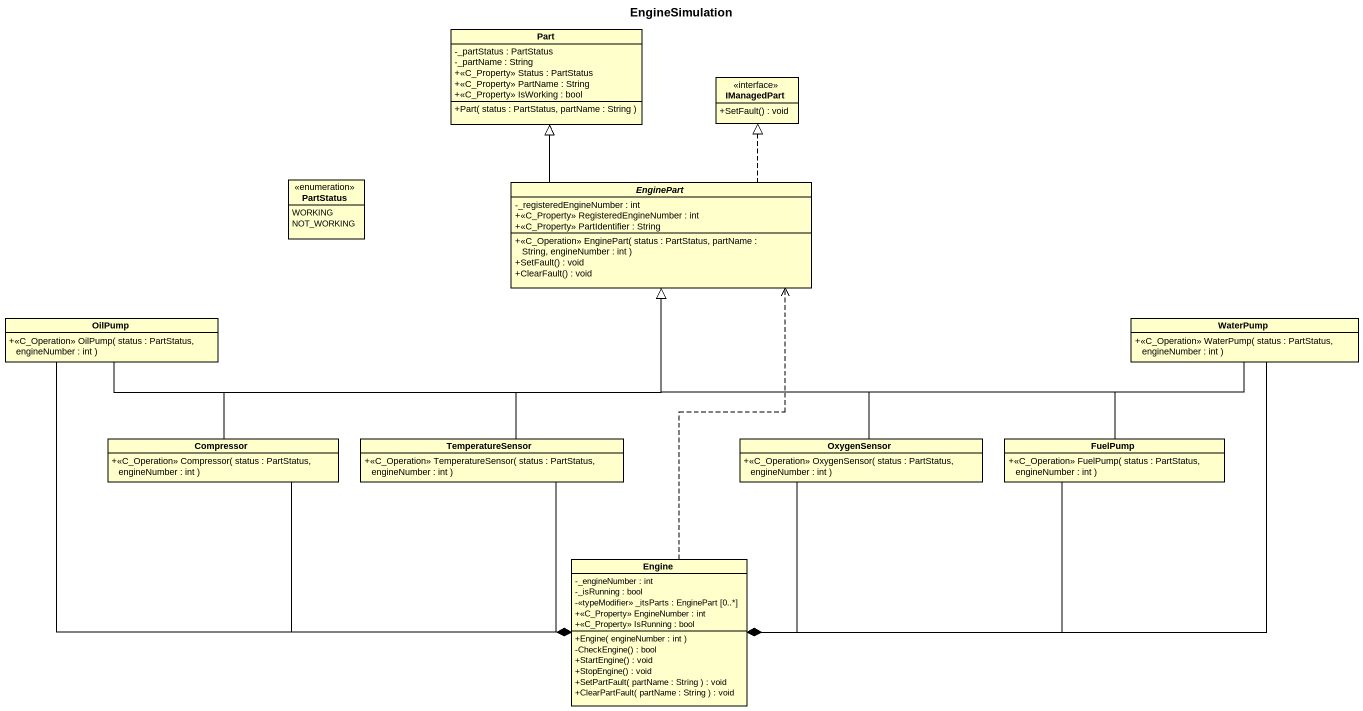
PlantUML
@startuml
title EngineSimulation
hide circle
hide empty members
skinparam classAttributeIconSize 0
class Part {
  -_partStatus : PartStatus
  -_partName : String
  +<<C_Property>> Status : PartStatus
  +<<C_Property>> PartName : String
  +<<C_Property>> IsWorking : bool
  +Part( status : PartStatus, partName : String )
}
interface IManagedPart {
  +SetFault() : void
}
enum PartStatus {
  WORKING
  NOT_WORKING
}
abstract class EnginePart {
  -_registeredEngineNumber : int
  +<<C_Property>> RegisteredEngineNumber : int
  +<<C_Property>> PartIdentifier : String
  +<<C_Operation>> EnginePart( status : PartStatus, partName : String, engineNumber : int )
  +SetFault() : void
  +ClearFault() : void
}
class OilPump {
  +<<C_Operation>> OilPump( status : PartStatus, engineNumber : int )
}
class WaterPump {
  +<<C_Operation>> WaterPump( status : PartStatus, engineNumber : int )
}
class Compressor {
  +<<C_Operation>> Compressor( status : PartStatus, engineNumber : int )
}
class TemperatureSensor {
  +<<C_Operation>> TemperatureSensor( status : PartStatus, engineNumber : int )
}
class OxygenSensor {
  +<<C_Operation>> OxygenSensor( status : PartStatus, engineNumber : int )
}
class FuelPump {
  +<<C_Operation>> FuelPump( status : PartStatus, engineNumber : int )
}
class Engine {
  -_engineNumber : int
  -_isRunning : bool
  -<<typeModifier>> _itsParts : EnginePart [0..*]
  +<<C_Property>> EngineNumber : int
  +<<C_Property>> IsRunning : bool
  +Engine( engineNumber : int )
  -CheckEngine() : bool
  +StartEngine() : void
  +StopEngine() : void
  +SetPartFault( partName : String ) : void
  +ClearPartFault( partName : String ) : void
}
EnginePart -up-|> Part
EnginePart .up.|> IManagedPart
OilPump -right-|> EnginePart
WaterPump -left-|> EnginePart
Compressor -right-|> EnginePart
TemperatureSensor -up-|> EnginePart
OxygenSensor -up-|> EnginePart
FuelPump -left-|> EnginePart
Engine .up.> EnginePart
Engine *-left- OilPump
Engine *-right- WaterPump
Engine *-left- Compressor
Engine *-up- TemperatureSensor
Engine *-up- OxygenSensor
Engine *-right- FuelPump
@enduml
